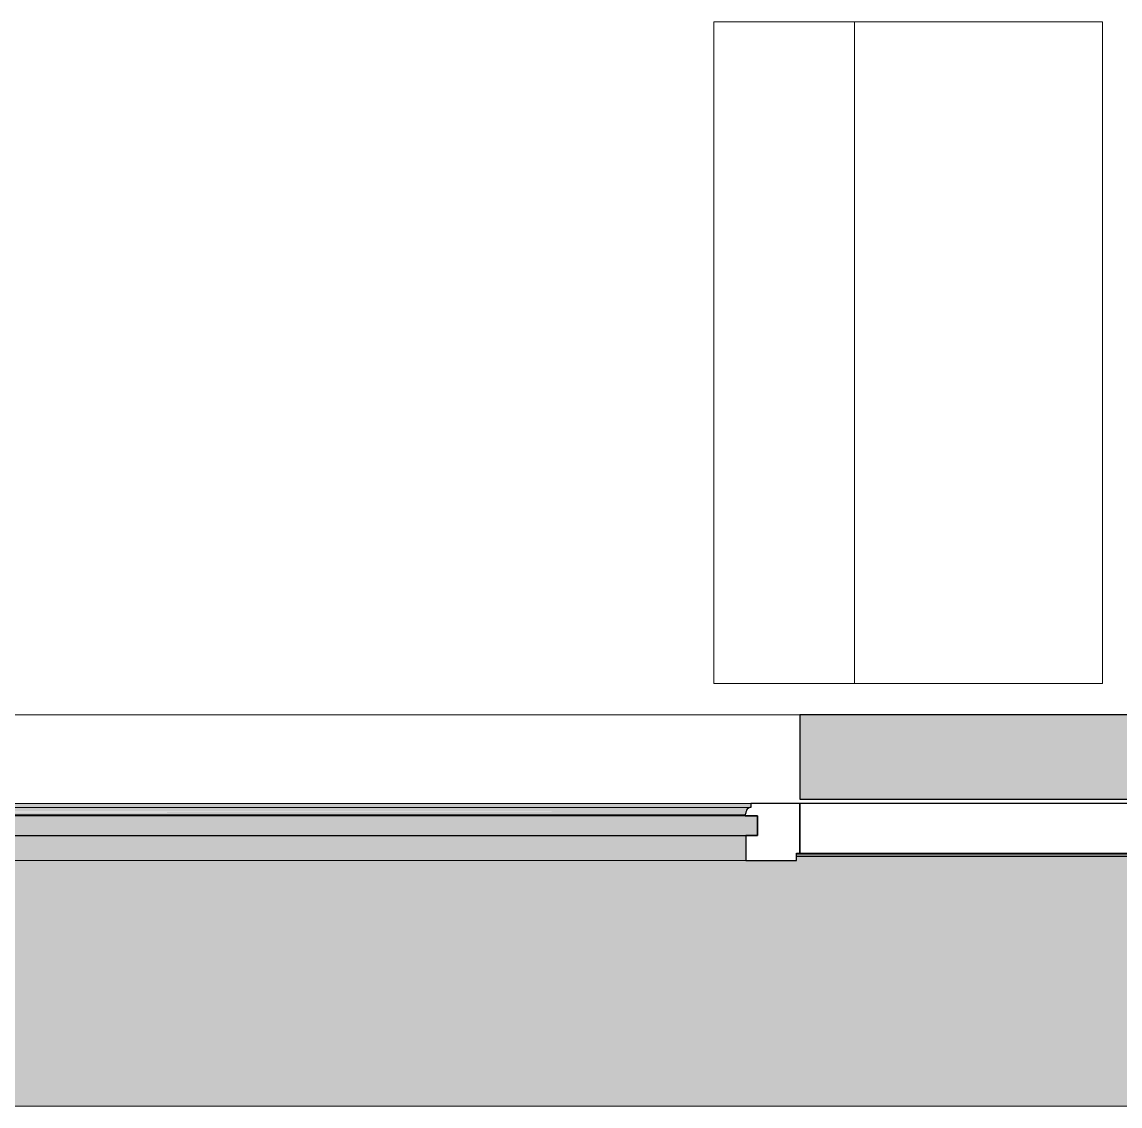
# Model space of a CAD drawing. Header units: millimetres. Extents: x 79795 to 317870, y -36033 to 97293.
# Drawn here: x 176916 to 178244, y 8896 to 10207 of the extents above; entities that cross this region are included whole.
import ezdxf

# ---------------------------------------------------------------- set-up
doc = ezdxf.new("R2010")
doc.units = ezdxf.units.MM
doc.header["$MEASUREMENT"] = 0
for name, color, linetype, lineweight in [('CSM-STL-XX-ZZ-M3-A-XXXX-00001_detached _19_04_21__rvt-1-Level 4$0$A-GLAZ', 7, 'CONTINUOUS', 9), ('CSM-STL-XX-ZZ-M3-A-XXXX-00001_detached _19_04_21__rvt-1-Level 4$0$A-WALL-PATT', 7, 'CONTINUOUS', 9), ('CSM-STL-XX-ZZ-M3-A-XXXX-00001_detached _19_04_21__rvt-1-Level 4$0$I-WALL', 7, 'CONTINUOUS', 9), ('I-FURN', 8, 'CONTINUOUS', 9)]:
    doc.layers.add(name, color=color, linetype=linetype, lineweight=lineweight)

msp = doc.modelspace()

# ---------------------------------------------------------------- hatches: boundary and pattern name
at = {"layer": 'CSM-STL-XX-ZZ-M3-A-XXXX-00001_detached _19_04_21__rvt-1-Level 4$0$A-GLAZ'}
for points in [[(177793.8, 9257.2), (177797.6, 9257.2), (177797.6, 9262.2), (176516, 9262.2), (176516, 9257.2), (177791.8, 9257.2)], [(177124.4, 9252.3), (177791.8, 9252.3), (177793.6, 9255.9), (177793.8, 9257.2), (176518.9, 9256.7), (176521.6, 9253.6), (176522.3, 9252.3), (176526.4, 9252.3)], [(177722.4, 9223.3), (177805.6, 9223.3), (177805.6, 9247.2), (176508.1, 9247.2), (176508.1, 9223.3), (177124.4, 9223.3)], [(177722.4, 9248.3), (177790.4, 9248.3), (177791.6, 9252.3), (176522, 9251.2), (176523.3, 9248.3), (177124.4, 9248.3)], [(177790.4, 9247.2), (177790.4, 9248.3), (177722.4, 9247.2)], [(177124.4, 9193.3), (177791.6, 9193.3), (177791.6, 9223.3), (176522, 9223.3), (176522, 9193.3), (176526.4, 9193.3)], [(180667.8, 8896.3), (180667.8, 8933.3), (180567.8, 8933.3), (180567.8, 9198), (180563.5, 9198), (180563.5, 9193.3), (179172.2, 9193.3), (179172.2, 9198), (177852.5, 9198), (177852.5, 9193.3), (176461.2, 9193.3), (176461.2, 9198), (175140.5, 9198), (175140.5, 9193.3), (173749.2, 9193.3), (173749.2, 9198), (172429.5, 9198), (172429.5, 9193.3), (171038.2, 9193.3), (171038.2, 9198), (171033.8, 9198), (171033.8, 8896.3), (180567.8, 8896.3)]]:
    msp.add_hatch(color=256, dxfattribs=at).paths.add_polyline_path(points, flags=0)
h = msp.add_hatch(color=256, dxfattribs=at)
h.paths.add_polyline_path([(179162.5, 9198), (179172.2, 9198), (179172.2, 9200.1), (177852.5, 9200.1), (177852.5, 9198), (178320.4, 9198)], flags=0)
h.paths.add_polyline_path([(180567.8, 9198), (180567.8, 9200.1), (180563.5, 9200.1), (180563.5, 9198)], flags=0)
h.paths.add_polyline_path([(176451.5, 9198), (176461.2, 9198), (176461.2, 9200.1), (175140.5, 9200.1), (175140.5, 9198), (175928.5, 9198)], flags=0)
h.paths.add_polyline_path([(173536.6, 9198), (173749.2, 9198), (173749.2, 9200.1), (172429.5, 9200.1), (172429.5, 9198), (172938.6, 9198)], flags=0)
h.paths.add_polyline_path([(171033.8, 9198), (171038.2, 9198), (171038.2, 9200.1), (171033.8, 9200.1)], flags=0)
at = {"layer": 'CSM-STL-XX-ZZ-M3-A-XXXX-00001_detached _19_04_21__rvt-1-Level 4$0$A-WALL-PATT'}
for points in [[(177958.8, 9267.3), (177958.8, 9369.3), (177856.8, 9369.3), (177856.8, 9267.3)], [(179065.8, 9267.3), (179065.8, 9369.3), (177958.8, 9369.3), (177958.8, 9267.3), (178320.4, 9267.3)]]:
    msp.add_hatch(color=256, dxfattribs=at).paths.add_polyline_path(points, flags=0)

# ---------------------------------------------------------------- linework, layer by layer
at = {"layer": 'CSM-STL-XX-ZZ-M3-A-XXXX-00001_detached _19_04_21__rvt-1-Level 4$0$A-GLAZ'}
for p, q in [((177797.6, 9262.2), (176516, 9262.2)), ((176517.6, 9257.2), (177796.1, 9257.2)), ((177796.1, 9257.2), (177797.6, 9257.2)), ((176523.3, 9248.3), (177790.4, 9248.3)), ((176522, 9193.3), (177791.6, 9193.3)), ((177852.5, 9200.1), (179172.2, 9200.1)), ((177852.5, 9198), (179172.2, 9198)), ((171033.8, 8896.3), (180667.8, 8896.3))]:
    msp.add_line(p, q, dxfattribs=at)
at = {"layer": 'CSM-STL-XX-ZZ-M3-A-XXXX-00001_detached _19_04_21__rvt-1-Level 4$0$A-GLAZ', "lineweight": 30}
for p, q in [((177797.6, 9257.2), (177796.1, 9257.2)), ((177797.6, 9262.2), (177797.6, 9257.2)), ((177856.8, 9262.2), (177797.6, 9262.2)), ((179167.8, 9262.2), (177856.8, 9262.2)), ((177856.8, 9262.2), (177856.8, 9202.3)), ((177856.8, 9202.3), (177856.8, 9262.2)), ((177805.6, 9247.2), (176508.1, 9247.2)), ((177790.4, 9248.3), (177790.4, 9247.2)), ((177790.4, 9247.2), (177805.6, 9247.2)), ((177805.6, 9223.3), (177805.6, 9247.2)), ((177805.6, 9247.2), (177805.6, 9223.3)), ((176508.1, 9223.3), (177805.6, 9223.3)), ((177805.6, 9223.3), (177791.6, 9223.3)), ((177791.6, 9223.3), (177791.6, 9193.3)), ((177791.6, 9193.3), (177852.5, 9193.3)), ((177852.5, 9193.3), (177852.5, 9202.3)), ((177852.5, 9202.3), (177856.8, 9202.3)), ((177856.8, 9202.3), (179167.8, 9202.3))]:
    msp.add_line(p, q, dxfattribs=at)
for centre, radius, start, end in [((177797.2, 9252), 5.36, 101.9524, 176.5739), ((177784.5, 9252.7), 7.4, 323.4261, 356.5739)]:
    msp.add_arc(centre, radius, start, end, dxfattribs=at)
at = {"layer": 'CSM-STL-XX-ZZ-M3-A-XXXX-00001_detached _19_04_21__rvt-1-Level 4$0$A-GLAZ'}
for points, knots in [([(177796.1, 9257.2), (177795.6, 9257.1), (177795, 9256.9), (177794.2, 9256.4), (177793.8, 9256.1), (177793.6, 9255.9)], [-1, -1, -1, -1, -0.8, -0.7, -0.6, -0.6, -0.6, -0.6]), ([(177792.7, 9254.9), (177792.6, 9254.7), (177792.4, 9254.3), (177792, 9253.4), (177791.9, 9252.7), (177791.8, 9252.3)], [-0.4, -0.4, -0.4, -0.4, -0.3, -0.2, 0, 0, 0, 0])]:
    msp.add_open_spline(points, degree=3, knots=knots, dxfattribs=at)
msp.add_open_spline([(177791.1, 9249.5), (177790.9, 9249.1), (177790.7, 9248.7), (177790.4, 9248.3)], degree=3, dxfattribs=at)
at = {"layer": 'CSM-STL-XX-ZZ-M3-A-XXXX-00001_detached _19_04_21__rvt-1-Level 4$0$I-WALL'}
msp.add_line((176455.8, 9369.3), (177856.8, 9369.3), dxfattribs=at)
at = {"layer": 'CSM-STL-XX-ZZ-M3-A-XXXX-00001_detached _19_04_21__rvt-1-Level 4$0$I-WALL', "lineweight": 30}
for p, q in [((177958.8, 9369.3), (177856.8, 9369.3)), ((177856.8, 9369.3), (177856.8, 9267.3)), ((179065.8, 9369.3), (177958.8, 9369.3)), ((177856.8, 9267.3), (177958.8, 9267.3)), ((177958.8, 9267.3), (179065.8, 9267.3))]:
    msp.add_line(p, q, dxfattribs=at)
at = {"layer": 'I-FURN'}
for p, q in [((177922.9, 10207.2), (177752.9, 10207.2)), ((177752.9, 10207.2), (177752.9, 9407.2)), ((178222.9, 10207.2), (177922.9, 10207.2)), ((177922.9, 10207.2), (177922.9, 9407.2)), ((178222.9, 9407.2), (178222.9, 10207.2)), ((177752.9, 9407.2), (177922.9, 9407.2)), ((177922.9, 9407.2), (178222.9, 9407.2))]:
    msp.add_line(p, q, dxfattribs=at)

doc.saveas('drawing.dxf')
